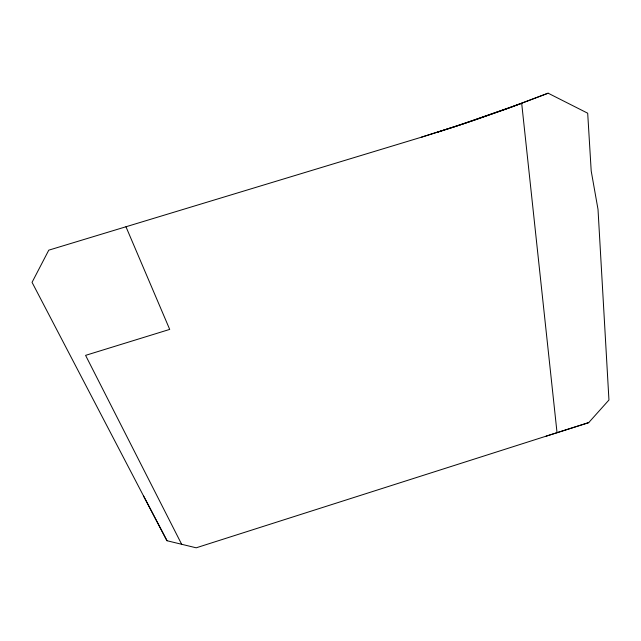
<?xml version="1.0" encoding="UTF-8"?>
<svg xmlns="http://www.w3.org/2000/svg" width="641" height="641" viewBox="0 0 641 641"><rect width="100%" height="100%" fill="white"/><g stroke="black" fill="none" stroke-linecap="round" stroke-linejoin="round"><path stroke-width="0.96" d="M546.188 436.152L588.638 422.699L608.95 400.008L598.013 209.375L591.202 170.995L587.693 113.209L548.135 93.193L511.558 107.055L474.805 120.035L437.819 132.134M548.135 93.193L506.166 109.026L463.94 123.681L421.409 137.198L48.764 250.166L32.05 282.336L166.892 540.7L196.194 547.807L588.759 422.563M421.409 137.198L455.03 126.622L521.686 103.313L557.037 432.691M143.544 495.95L167.077 540.74M181.659 544.281L85.582 355.362L169.705 329.402L125.965 226.762"/></g></svg>
